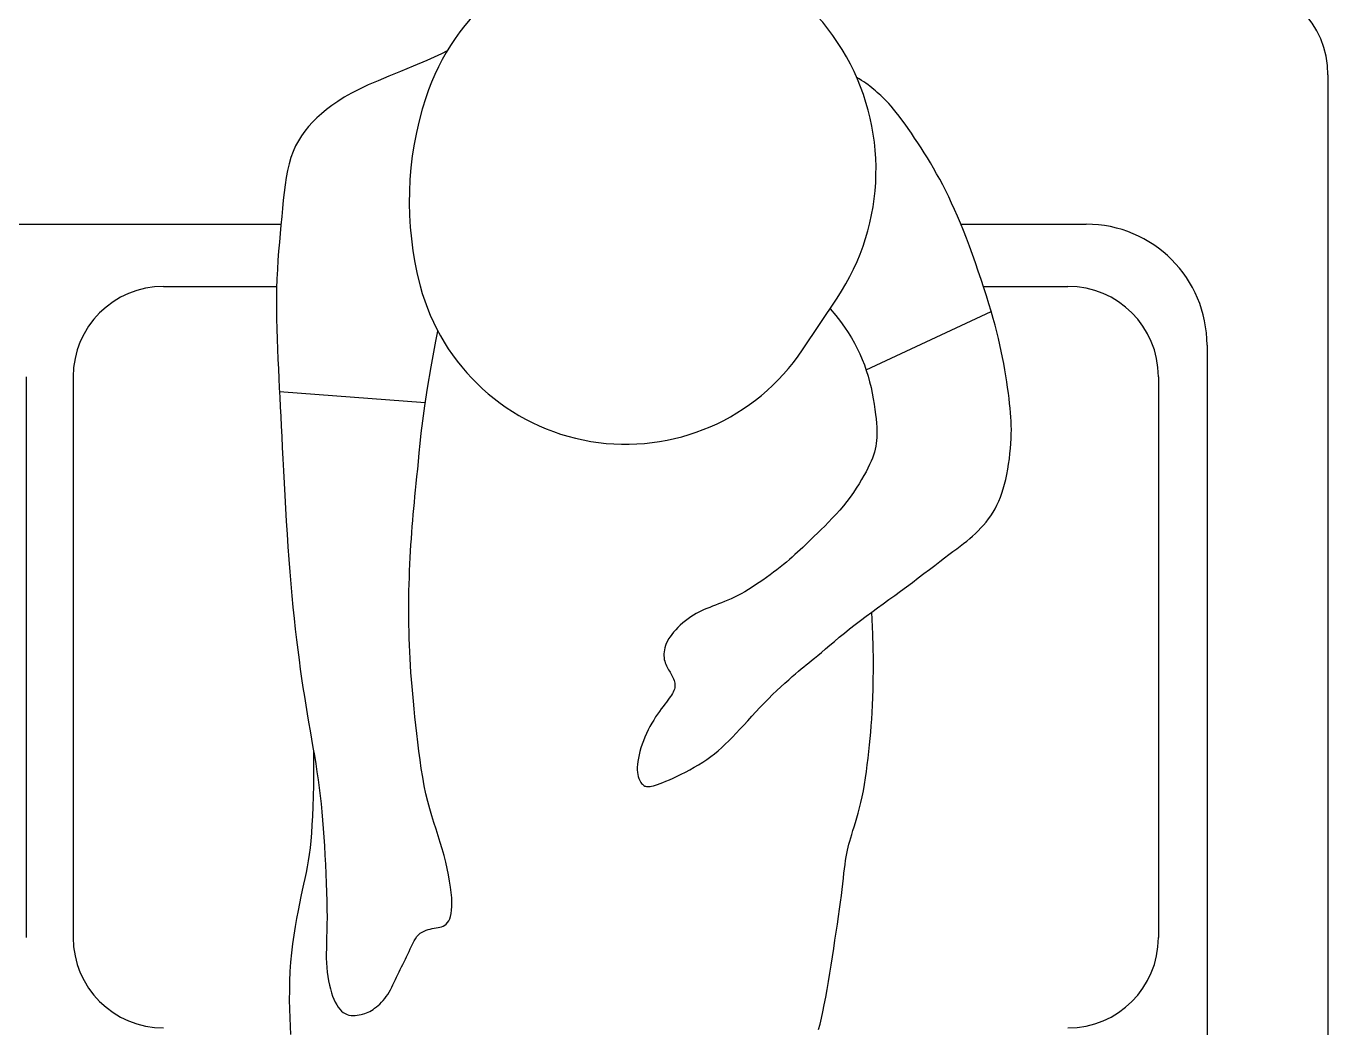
# Model space of a CAD drawing. Header units: inches. Extents: x 105.6 to 147.4, y 37.5 to 62.2.
# Drawn here: x 112.681 to 113.384, y 43.752 to 44.293 of the extents above; entities that cross this region are included whole.
import ezdxf

# ---------------------------------------------------------------- set-up
doc = ezdxf.new("R2010")
doc.units = ezdxf.units.IN
doc.header["$MEASUREMENT"] = 0
doc.layers.add('Gente', color=11, linetype='Continuous')
doc.layers.add('MUEBLES', color=1, linetype='Continuous')

msp = doc.modelspace()

# ---------------------------------------------------------------- linework, layer by layer
at = {"layer": 'Gente'}
for p, q in [((112.89691, 44.27441), (112.88954, 44.27123)), ((112.90484, 44.27802), (112.89691, 44.27441)), ((112.90799, 44.27955), (112.90484, 44.27802)), ((112.88271, 44.2684), (112.87641, 44.26583)), ((112.88954, 44.27123), (112.88271, 44.2684)), ((112.86538, 44.26118), (112.86062, 44.25894)), ((112.87064, 44.26346), (112.86538, 44.26118)), ((112.87641, 44.26583), (112.87064, 44.26346)), ((113.13045, 44.26443), (113.12916, 44.26514)), ((113.13175, 44.26366), (113.13045, 44.26443)), ((113.13297, 44.26287), (113.13175, 44.26366)), ((113.13413, 44.26207), (113.13297, 44.26287)), ((113.13523, 44.26126), (113.13413, 44.26207)), ((113.13629, 44.26044), (113.13523, 44.26126)), ((113.1373, 44.25961), (113.13629, 44.26044)), ((112.85242, 44.2545), (112.8489, 44.25229)), ((112.85631, 44.25672), (112.85242, 44.2545)), ((112.86062, 44.25894), (112.85631, 44.25672)), ((113.13829, 44.25878), (113.1373, 44.25961)), ((113.13926, 44.25794), (113.13829, 44.25878)), ((113.14023, 44.2571), (113.13926, 44.25794)), ((113.14119, 44.25626), (113.14023, 44.2571)), ((113.14216, 44.25539), (113.14119, 44.25626)), ((113.14316, 44.25446), (113.14216, 44.25539)), ((113.1442, 44.25346), (113.14316, 44.25446)), ((113.1453, 44.25235), (113.1442, 44.25346)), ((112.84279, 44.24785), (112.84011, 44.24561)), ((112.8457, 44.25008), (112.84279, 44.24785)), ((112.8489, 44.25229), (112.8457, 44.25008)), ((113.14646, 44.25112), (113.1453, 44.25235)), ((113.14769, 44.24972), (113.14646, 44.25112)), ((113.14902, 44.24814), (113.14769, 44.24972)), ((113.15045, 44.24636), (113.14902, 44.24814)), ((113.15197, 44.24439), (113.15045, 44.24636)), ((112.83314, 44.23869), (112.83113, 44.23626)), ((112.83531, 44.24104), (112.83314, 44.23869)), ((112.83763, 44.24334), (112.83531, 44.24104)), ((112.84011, 44.24561), (112.83763, 44.24334)), ((113.15357, 44.24226), (113.15197, 44.24439)), ((113.15522, 44.23998), (113.15357, 44.24226)), ((113.15692, 44.23759), (113.15522, 44.23998)), ((112.82927, 44.23372), (112.82759, 44.23106)), ((112.83113, 44.23626), (112.82927, 44.23372)), ((113.15865, 44.23509), (113.15692, 44.23759)), ((113.16039, 44.23252), (113.15865, 44.23509)), ((113.16214, 44.2299), (113.16039, 44.23252)), ((112.82473, 44.22525), (112.82356, 44.22206)), ((112.82607, 44.22824), (112.82473, 44.22525)), ((112.82759, 44.23106), (112.82607, 44.22824)), ((113.16387, 44.22725), (113.16214, 44.2299)), ((113.16559, 44.22455), (113.16387, 44.22725)), ((112.82256, 44.21865), (112.82173, 44.21504)), ((112.82356, 44.22206), (112.82256, 44.21865)), ((113.16729, 44.22181), (113.16559, 44.22455)), ((113.16897, 44.21902), (113.16729, 44.22181)), ((113.17065, 44.21617), (113.16897, 44.21902)), ((112.82102, 44.21123), (112.82042, 44.20726)), ((112.82173, 44.21504), (112.82102, 44.21123)), ((113.1723, 44.21325), (113.17065, 44.21617)), ((113.17394, 44.21026), (113.1723, 44.21325)), ((112.82042, 44.20726), (112.8199, 44.20314)), ((113.17557, 44.20718), (113.17394, 44.21026)), ((113.17718, 44.20401), (113.17557, 44.20718)), ((113.17879, 44.20075), (113.17718, 44.20401)), ((112.81944, 44.19889), (112.81902, 44.19452)), ((112.8199, 44.20314), (112.81944, 44.19889)), ((113.18038, 44.19737), (113.17879, 44.20075)), ((113.18197, 44.19386), (113.18038, 44.19737)), ((112.8186, 44.19006), (112.81817, 44.18552)), ((112.81902, 44.19452), (112.8186, 44.19006)), ((113.18356, 44.19022), (113.18197, 44.19386)), ((113.18515, 44.18644), (113.18356, 44.19022)), ((112.81817, 44.18552), (112.81775, 44.1809)), ((113.18675, 44.18249), (113.18515, 44.18644)), ((113.18836, 44.17838), (113.18675, 44.18249)), ((112.81733, 44.1762), (112.81694, 44.1714)), ((112.81775, 44.1809), (112.81733, 44.1762)), ((113.18999, 44.1741), (113.18836, 44.17838)), ((112.81694, 44.1714), (112.81659, 44.16651)), ((113.19161, 44.16968), (113.18999, 44.1741)), ((113.19322, 44.16518), (113.19161, 44.16968)), ((112.81628, 44.16151), (112.81604, 44.1564)), ((112.81659, 44.16651), (112.81628, 44.16151)), ((113.1948, 44.16064), (113.19322, 44.16518)), ((112.81604, 44.1564), (112.81588, 44.15118)), ((113.19634, 44.15611), (113.1948, 44.16064)), ((113.19781, 44.15163), (113.19634, 44.15611)), ((112.81588, 44.15118), (112.8158, 44.14585)), ((113.19921, 44.14725), (113.19781, 44.15163)), ((113.20052, 44.14302), (113.19921, 44.14725)), ((112.8158, 44.14585), (112.81581, 44.14042)), ((112.81581, 44.14042), (112.81587, 44.13495)), ((113.09992, 44.11816), (113.11853, 44.14601)), ((113.11472, 44.14031), (113.11481, 44.14022)), ((113.11481, 44.14022), (113.11785, 44.13665)), ((113.20173, 44.13898), (113.20052, 44.14302)), ((112.81587, 44.13495), (112.816, 44.12944)), ((113.11785, 44.13665), (113.12039, 44.13341)), ((113.12039, 44.13341), (113.12256, 44.1304)), ((113.13418, 44.10734), (113.20177, 44.13884)), ((113.20284, 44.1351), (113.20173, 44.13898)), ((113.20386, 44.13137), (113.20284, 44.1351)), ((112.816, 44.12944), (112.81617, 44.12395)), ((112.90187, 44.12275), (112.90297, 44.12816)), ((113.12256, 44.1304), (113.12447, 44.1275)), ((113.12447, 44.1275), (113.12624, 44.12462)), ((113.2048, 44.12778), (113.20386, 44.13137)), ((113.20566, 44.12425), (113.2048, 44.12778)), ((112.81617, 44.12395), (112.81637, 44.11849)), ((112.89933, 44.109), (112.90187, 44.12275)), ((113.12624, 44.12462), (113.12788, 44.12173)), ((113.12788, 44.12173), (113.1294, 44.11884)), ((113.20646, 44.12081), (113.20566, 44.12425)), ((113.2072, 44.11743), (113.20646, 44.12081)), ((112.81637, 44.11849), (112.8166, 44.11313)), ((112.8166, 44.11313), (112.81684, 44.10782)), ((113.1294, 44.11884), (113.1308, 44.11592)), ((113.1308, 44.11592), (113.13208, 44.11298)), ((113.13208, 44.11298), (113.13326, 44.11002)), ((113.20788, 44.11406), (113.2072, 44.11743)), ((113.20851, 44.11071), (113.20788, 44.11406)), ((112.81684, 44.10782), (112.81708, 44.10266)), ((112.89735, 44.09748), (112.89933, 44.109)), ((113.13326, 44.11002), (113.13432, 44.10702)), ((113.13432, 44.10702), (113.13527, 44.10398)), ((113.20911, 44.10737), (113.20851, 44.11071)), ((113.20965, 44.10408), (113.20911, 44.10737)), ((112.81708, 44.10266), (112.81732, 44.09757)), ((113.13527, 44.10398), (113.13612, 44.10091)), ((113.13612, 44.10091), (113.13686, 44.09781)), ((113.21016, 44.10086), (113.20965, 44.10408)), ((113.21061, 44.09773), (113.21016, 44.10086)), ((112.81732, 44.09757), (112.81757, 44.09251)), ((112.8961, 44.08942), (112.81743, 44.09542)), ((112.81757, 44.09251), (112.81782, 44.0874)), ((112.89586, 44.08787), (112.89735, 44.09748)), ((113.13686, 44.09781), (113.13752, 44.09474)), ((113.13752, 44.09474), (113.13809, 44.09172)), ((113.13809, 44.09172), (113.13857, 44.08878)), ((113.21103, 44.09471), (113.21061, 44.09773)), ((113.21139, 44.09183), (113.21103, 44.09471)), ((113.21172, 44.0891), (113.21139, 44.09183)), ((112.81782, 44.0874), (112.81808, 44.0822)), ((112.89476, 44.07987), (112.89586, 44.08787)), ((113.13857, 44.08878), (113.13898, 44.08596)), ((113.13898, 44.08596), (113.13931, 44.08328)), ((113.21199, 44.08654), (113.21172, 44.0891)), ((113.21222, 44.08413), (113.21199, 44.08654)), ((113.2124, 44.08181), (113.21222, 44.08413)), ((112.81808, 44.0822), (112.81835, 44.07684)), ((112.89396, 44.07318), (112.89476, 44.07987)), ((113.13931, 44.08328), (113.13959, 44.08078)), ((113.13959, 44.08078), (113.1398, 44.07848)), ((113.1398, 44.07848), (113.13994, 44.07637)), ((113.21254, 44.07954), (113.2124, 44.08181)), ((113.21261, 44.07729), (113.21254, 44.07954)), ((113.21264, 44.07502), (113.21261, 44.07729)), ((112.81835, 44.07684), (112.81863, 44.07127)), ((112.81863, 44.07127), (112.81892, 44.06542)), ((112.89336, 44.06748), (112.89396, 44.07318)), ((113.14, 44.07086), (113.13988, 44.06922)), ((113.13994, 44.07637), (113.14003, 44.07441)), ((113.14005, 44.07258), (113.14, 44.07086)), ((113.14003, 44.07441), (113.14005, 44.07258)), ((113.21237, 44.06763), (113.21252, 44.07022)), ((113.21252, 44.07022), (113.21261, 44.07267)), ((113.21261, 44.07267), (113.21264, 44.07502)), ((112.81892, 44.06542), (112.81923, 44.05927)), ((112.89289, 44.06246), (112.89336, 44.06748)), ((113.13867, 44.06292), (113.13814, 44.06131)), ((113.13909, 44.0645), (113.13867, 44.06292)), ((113.13943, 44.06606), (113.13909, 44.0645)), ((113.13969, 44.06763), (113.13943, 44.06606)), ((113.13988, 44.06922), (113.13969, 44.06763)), ((113.21189, 44.06214), (113.21216, 44.06493)), ((113.21216, 44.06493), (113.21237, 44.06763)), ((112.81923, 44.05927), (112.81955, 44.05284)), ((112.89203, 44.05362), (112.89245, 44.05787)), ((112.89245, 44.05787), (112.89289, 44.06246)), ((113.13608, 44.05616), (113.13517, 44.05428)), ((113.13687, 44.05795), (113.13608, 44.05616)), ((113.13757, 44.05966), (113.13687, 44.05795)), ((113.13814, 44.06131), (113.13757, 44.05966)), ((113.21072, 44.05362), (113.21117, 44.05645)), ((113.21117, 44.05645), (113.21156, 44.0593)), ((113.21156, 44.0593), (113.21189, 44.06214)), ((112.81955, 44.05284), (112.81989, 44.04619)), ((112.89126, 44.04593), (112.89164, 44.04966)), ((112.89164, 44.04966), (112.89203, 44.05362)), ((113.13301, 44.0502), (113.13175, 44.04801)), ((113.13415, 44.0523), (113.13301, 44.0502)), ((113.13517, 44.05428), (113.13415, 44.0523)), ((113.20964, 44.04814), (113.21021, 44.05084)), ((113.21021, 44.05084), (113.21072, 44.05362)), ((112.81989, 44.04619), (112.82026, 44.03938)), ((112.89056, 44.039), (112.8909, 44.0424)), ((112.8909, 44.0424), (112.89126, 44.04593)), ((113.12891, 44.0434), (113.12733, 44.04103)), ((113.13039, 44.04573), (113.12891, 44.0434)), ((113.13175, 44.04801), (113.13039, 44.04573)), ((113.20756, 44.04074), (113.20831, 44.04309)), ((113.20831, 44.04309), (113.20901, 44.04556)), ((113.20901, 44.04556), (113.20964, 44.04814)), ((112.82026, 44.03938), (112.82065, 44.03247)), ((112.88993, 44.03246), (112.89024, 44.03571)), ((112.89024, 44.03571), (112.89056, 44.039)), ((113.12387, 44.03626), (113.12199, 44.0339)), ((113.12565, 44.03864), (113.12387, 44.03626)), ((113.12733, 44.04103), (113.12565, 44.03864)), ((113.20489, 44.03426), (113.20585, 44.03633)), ((113.20585, 44.03633), (113.20674, 44.03848)), ((113.20674, 44.03848), (113.20756, 44.04074)), ((112.82065, 44.03247), (112.82106, 44.02551)), ((112.88936, 44.02597), (112.88964, 44.02922)), ((112.88964, 44.02922), (112.88993, 44.03246)), ((113.11801, 44.02932), (113.11596, 44.02713)), ((113.12003, 44.03159), (113.11801, 44.02932)), ((113.12199, 44.0339), (113.12003, 44.03159)), ((113.20034, 44.02681), (113.20158, 44.02856)), ((113.20158, 44.02856), (113.20276, 44.03038)), ((113.20276, 44.03038), (113.20386, 44.03228)), ((113.20386, 44.03228), (113.20489, 44.03426)), ((112.82106, 44.02551), (112.82149, 44.01855)), ((112.88885, 44.01942), (112.8891, 44.02271)), ((112.8891, 44.02271), (112.88936, 44.02597)), ((113.10987, 44.02101), (113.10796, 44.01916)), ((113.11186, 44.02296), (113.10987, 44.02101)), ((113.1139, 44.025), (113.11186, 44.02296)), ((113.11596, 44.02713), (113.1139, 44.025)), ((113.19478, 44.02044), (113.19624, 44.02194)), ((113.19624, 44.02194), (113.19766, 44.0235)), ((113.19766, 44.0235), (113.19903, 44.02512)), ((113.19903, 44.02512), (113.20034, 44.02681)), ((112.82149, 44.01855), (112.82196, 44.01166)), ((112.8884, 44.01275), (112.88862, 44.01611)), ((112.88862, 44.01611), (112.88885, 44.01942)), ((113.10292, 44.01428), (113.10143, 44.01284)), ((113.10448, 44.0158), (113.10292, 44.01428)), ((113.10616, 44.01742), (113.10448, 44.0158)), ((113.10796, 44.01916), (113.10616, 44.01742)), ((113.18682, 44.01353), (113.18852, 44.01488)), ((113.18852, 44.01488), (113.19015, 44.01622)), ((113.19015, 44.01622), (113.19173, 44.01758)), ((113.19173, 44.01758), (113.19327, 44.01899)), ((113.19327, 44.01899), (113.19478, 44.02044)), ((112.82196, 44.01166), (112.82245, 44.00488)), ((112.88801, 44.0059), (112.8882, 44.00935)), ((112.8882, 44.00935), (112.8884, 44.01275)), ((113.09579, 44.00753), (113.09433, 44.00622)), ((113.09721, 44.00883), (113.09579, 44.00753)), ((113.0986, 44.01013), (113.09721, 44.00883)), ((113.1, 44.01146), (113.0986, 44.01013)), ((113.10143, 44.01284), (113.1, 44.01146)), ((113.17653, 44.00574), (113.1789, 44.00752)), ((113.1789, 44.00752), (113.18109, 44.00917)), ((113.18109, 44.00917), (113.18312, 44.0107)), ((113.18312, 44.0107), (113.18503, 44.01214)), ((113.18503, 44.01214), (113.18682, 44.01353)), ((112.82245, 44.00488), (112.82297, 43.99823)), ((112.88768, 43.99883), (112.88784, 44.00239)), ((112.88784, 44.00239), (112.88801, 44.0059)), ((113.08779, 44.00076), (113.08601, 43.99936)), ((113.08951, 44.00215), (113.08779, 44.00076)), ((113.09118, 44.00353), (113.08951, 44.00215)), ((113.09279, 44.00489), (113.09118, 44.00353)), ((113.09433, 44.00622), (113.09279, 44.00489)), ((113.1684, 43.99954), (113.17126, 44.00173)), ((113.17126, 44.00173), (113.17398, 44.0038)), ((113.17398, 44.0038), (113.17653, 44.00574)), ((112.82297, 43.99823), (112.82353, 43.99172)), ((112.88743, 43.9916), (112.88755, 43.99523)), ((112.88755, 43.99523), (112.88768, 43.99883)), ((113.07848, 43.99381), (113.07652, 43.99246)), ((113.08041, 43.99518), (113.07848, 43.99381)), ((113.08231, 43.99657), (113.08041, 43.99518)), ((113.08418, 43.99797), (113.08231, 43.99657)), ((113.08601, 43.99936), (113.08418, 43.99797)), ((113.15921, 43.99256), (113.16235, 43.99493)), ((113.16235, 43.99493), (113.16541, 43.99726)), ((113.16541, 43.99726), (113.1684, 43.99954)), ((112.82353, 43.99172), (112.8241, 43.98536)), ((112.88727, 43.98428), (112.88734, 43.98795)), ((112.88734, 43.98795), (112.88743, 43.9916)), ((113.06678, 43.98643), (113.0649, 43.98542)), ((113.06869, 43.98751), (113.06678, 43.98643)), ((113.07064, 43.98867), (113.06869, 43.98751)), ((113.07259, 43.98988), (113.07064, 43.98867)), ((113.07456, 43.99115), (113.07259, 43.98988)), ((113.07652, 43.99246), (113.07456, 43.99115)), ((113.14969, 43.9855), (113.15286, 43.98782)), ((113.15286, 43.98782), (113.15604, 43.99018)), ((113.15604, 43.99018), (113.15921, 43.99256)), ((112.8241, 43.98536), (112.82469, 43.97916)), ((112.82469, 43.97916), (112.82531, 43.97312)), ((112.88721, 43.97694), (112.88723, 43.98061)), ((112.88723, 43.98061), (112.88727, 43.98428)), ((113.04976, 43.97906), (113.04824, 43.97845)), ((113.0513, 43.97966), (113.04976, 43.97906)), ((113.05288, 43.98026), (113.0513, 43.97966)), ((113.05448, 43.98088), (113.05288, 43.98026)), ((113.05612, 43.98151), (113.05448, 43.98088)), ((113.0578, 43.98218), (113.05612, 43.98151)), ((113.05951, 43.9829), (113.0578, 43.98218)), ((113.06127, 43.98367), (113.05951, 43.9829)), ((113.06306, 43.98451), (113.06127, 43.98367)), ((113.0649, 43.98542), (113.06306, 43.98451)), ((113.13723, 43.97649), (113.14031, 43.97872)), ((113.14031, 43.97872), (113.14341, 43.98096)), ((113.14341, 43.98096), (113.14654, 43.98322)), ((113.14654, 43.98322), (113.14969, 43.9855)), ((112.82531, 43.97312), (112.82595, 43.96726)), ((112.88723, 43.97329), (112.88721, 43.97694)), ((112.88727, 43.96964), (112.88723, 43.97329)), ((113.03661, 43.97182), (113.03522, 43.97068)), ((113.03803, 43.9729), (113.03661, 43.97182)), ((113.03947, 43.9739), (113.03803, 43.9729)), ((113.04091, 43.97482), (113.03947, 43.9739)), ((113.04235, 43.97566), (113.04091, 43.97482)), ((113.0438, 43.97643), (113.04235, 43.97566)), ((113.04527, 43.97714), (113.0438, 43.97643)), ((113.04674, 43.97781), (113.04527, 43.97714)), ((113.04824, 43.97845), (113.04674, 43.97781)), ((113.12823, 43.96974), (113.13119, 43.97201)), ((113.13119, 43.97201), (113.13419, 43.97426)), ((113.13419, 43.97426), (113.13723, 43.97649)), ((113.13749, 43.97242), (113.13726, 43.97651)), ((113.13782, 43.96465), (113.13749, 43.97242)), ((112.82595, 43.96726), (112.8266, 43.96158)), ((112.88735, 43.966), (112.88727, 43.96964)), ((112.88745, 43.96236), (112.88735, 43.966)), ((113.02923, 43.96446), (113.02833, 43.96321)), ((113.03025, 43.96573), (113.02923, 43.96446)), ((113.03137, 43.96699), (113.03025, 43.96573)), ((113.03258, 43.96825), (113.03137, 43.96699)), ((113.03387, 43.96948), (113.03258, 43.96825)), ((113.03522, 43.97068), (113.03387, 43.96948)), ((113.11972, 43.9629), (113.12247, 43.96518)), ((113.12247, 43.96518), (113.12532, 43.96745)), ((113.12532, 43.96745), (113.12823, 43.96974)), ((113.13803, 43.95757), (113.13782, 43.96465)), ((112.8266, 43.96158), (112.82726, 43.9561)), ((112.88759, 43.95871), (112.88745, 43.96236)), ((112.88775, 43.95505), (112.88759, 43.95871)), ((113.02585, 43.95839), (113.0255, 43.95724)), ((113.02631, 43.95956), (113.02585, 43.95839)), ((113.02687, 43.96076), (113.02631, 43.95956)), ((113.02755, 43.96197), (113.02687, 43.96076)), ((113.02833, 43.96321), (113.02755, 43.96197)), ((113.11222, 43.9566), (113.11457, 43.95859)), ((113.11457, 43.95859), (113.11708, 43.9607)), ((113.11708, 43.9607), (113.11972, 43.9629)), ((113.13813, 43.95112), (113.13803, 43.95757)), ((112.82726, 43.9561), (112.82795, 43.95079)), ((112.82795, 43.95079), (112.82864, 43.94564)), ((112.88795, 43.95137), (112.88775, 43.95505)), ((112.88817, 43.94766), (112.88795, 43.95137)), ((113.02507, 43.95502), (113.025, 43.95396)), ((113.025, 43.95396), (113.025, 43.95293)), ((113.025, 43.95293), (113.02508, 43.95193)), ((113.02524, 43.95612), (113.02507, 43.95502)), ((113.02508, 43.95193), (113.02523, 43.95096)), ((113.02523, 43.95096), (113.02544, 43.95004)), ((113.0255, 43.95724), (113.02524, 43.95612)), ((113.10474, 43.95034), (113.10632, 43.95164)), ((113.10632, 43.95164), (113.10808, 43.9531)), ((113.10808, 43.9531), (113.11005, 43.95476)), ((113.11005, 43.95476), (113.11222, 43.9566)), ((113.13814, 43.94523), (113.13813, 43.95112)), ((112.82864, 43.94564), (112.82936, 43.94062)), ((112.8884, 43.94392), (112.88817, 43.94766)), ((112.88871, 43.94014), (112.8884, 43.94392)), ((113.02544, 43.95004), (113.0257, 43.94915)), ((113.0257, 43.94915), (113.02601, 43.9483)), ((113.02601, 43.9483), (113.02635, 43.9475)), ((113.02635, 43.9475), (113.02673, 43.94674)), ((113.02673, 43.94674), (113.02712, 43.94602)), ((113.02712, 43.94602), (113.02753, 43.94532)), ((113.02753, 43.94532), (113.02795, 43.94464)), ((113.02795, 43.94464), (113.02837, 43.94397)), ((113.02837, 43.94397), (113.02878, 43.94329)), ((113.09608, 43.94318), (113.09768, 43.94454)), ((113.09768, 43.94454), (113.09915, 43.94577)), ((113.09915, 43.94577), (113.10054, 43.94691)), ((113.10054, 43.94691), (113.1019, 43.94802)), ((113.1019, 43.94802), (113.10329, 43.94915)), ((113.10329, 43.94915), (113.10474, 43.95034)), ((113.13809, 43.93986), (113.13814, 43.94523)), ((112.82936, 43.94062), (112.83008, 43.93573)), ((112.88903, 43.93629), (112.88871, 43.94014)), ((113.02878, 43.94329), (113.02918, 43.94261)), ((113.02918, 43.94261), (113.02955, 43.9419)), ((113.02955, 43.9419), (113.02989, 43.94117)), ((113.02989, 43.94117), (113.0302, 43.94041)), ((113.0302, 43.94041), (113.03046, 43.93963)), ((113.03046, 43.93963), (113.03067, 43.93884)), ((113.03067, 43.93884), (113.03082, 43.93804)), ((113.03082, 43.93804), (113.0309, 43.93724)), ((113.03091, 43.93645), (113.03083, 43.93566)), ((113.0309, 43.93724), (113.03091, 43.93645)), ((113.08821, 43.93616), (113.09035, 43.93813)), ((113.09035, 43.93813), (113.0924, 43.93997)), ((113.0924, 43.93997), (113.09432, 43.94165)), ((113.09432, 43.94165), (113.09608, 43.94318)), ((113.13799, 43.93494), (113.13809, 43.93986)), ((112.83008, 43.93573), (112.83083, 43.93094)), ((112.83083, 43.93094), (112.83158, 43.92623)), ((112.88937, 43.93236), (112.88903, 43.93629)), ((112.88974, 43.92834), (112.88937, 43.93236)), ((113.02789, 43.92993), (113.02715, 43.92894)), ((113.02856, 43.93085), (113.02789, 43.92993)), ((113.02915, 43.93171), (113.02856, 43.93085)), ((113.02965, 43.93254), (113.02915, 43.93171)), ((113.03008, 43.93334), (113.02965, 43.93254)), ((113.03041, 43.93412), (113.03008, 43.93334)), ((113.03067, 43.93489), (113.03041, 43.93412)), ((113.03083, 43.93566), (113.03067, 43.93489)), ((113.07913, 43.92734), (113.08142, 43.92966)), ((113.08142, 43.92966), (113.08371, 43.93191)), ((113.08371, 43.93191), (113.08599, 43.93408)), ((113.08599, 43.93408), (113.08821, 43.93616)), ((113.13769, 43.92624), (113.13785, 43.93042)), ((113.13785, 43.93042), (113.13799, 43.93494)), ((112.83158, 43.92623), (112.83235, 43.92158)), ((112.89015, 43.92419), (112.88974, 43.92834)), ((112.89058, 43.91992), (112.89015, 43.92419)), ((113.02255, 43.92287), (113.02153, 43.9214)), ((113.02355, 43.92424), (113.02255, 43.92287)), ((113.02453, 43.92554), (113.02355, 43.92424)), ((113.02546, 43.92675), (113.02453, 43.92554)), ((113.02634, 43.92788), (113.02546, 43.92675)), ((113.02715, 43.92894), (113.02634, 43.92788)), ((113.07244, 43.92021), (113.07463, 43.9226)), ((113.07463, 43.9226), (113.07687, 43.92498)), ((113.07687, 43.92498), (113.07913, 43.92734)), ((113.13727, 43.91863), (113.13749, 43.92233)), ((113.13749, 43.92233), (113.13769, 43.92624)), ((112.83235, 43.92158), (112.83314, 43.91698)), ((112.83314, 43.91698), (112.83393, 43.91243)), ((112.89105, 43.9155), (112.89058, 43.91992)), ((112.89154, 43.91093), (112.89105, 43.9155)), ((113.01847, 43.9165), (113.01748, 43.9147)), ((113.01948, 43.91822), (113.01847, 43.9165)), ((113.0205, 43.91986), (113.01948, 43.91822)), ((113.02153, 43.9214), (113.0205, 43.91986)), ((113.06606, 43.91324), (113.06815, 43.91551)), ((113.06815, 43.91551), (113.07027, 43.91784)), ((113.07027, 43.91784), (113.07244, 43.92021)), ((113.13701, 43.91509), (113.13727, 43.91863)), ((112.83393, 43.91243), (112.83472, 43.90792)), ((112.89208, 43.90624), (112.89154, 43.91093)), ((113.01476, 43.90901), (113.01397, 43.90706)), ((113.01562, 43.91094), (113.01476, 43.90901)), ((113.01653, 43.91284), (113.01562, 43.91094)), ((113.01748, 43.9147), (113.01653, 43.91284)), ((113.06006, 43.90696), (113.06202, 43.90894)), ((113.06202, 43.90894), (113.06402, 43.91104)), ((113.06402, 43.91104), (113.06606, 43.91324)), ((113.13607, 43.90478), (113.13641, 43.90823)), ((113.13641, 43.90823), (113.13673, 43.91164)), ((113.13673, 43.91164), (113.13701, 43.91509)), ((112.83472, 43.90792), (112.83549, 43.90344)), ((112.83549, 43.90344), (112.83625, 43.899)), ((112.83578, 43.90175), (112.83584, 43.89646)), ((112.89266, 43.90148), (112.89208, 43.90624)), ((112.89329, 43.8967), (112.89266, 43.90148)), ((113.01204, 43.90128), (113.01158, 43.89942)), ((113.0126, 43.90318), (113.01204, 43.90128)), ((113.01324, 43.90511), (113.0126, 43.90318)), ((113.01397, 43.90706), (113.01324, 43.90511)), ((113.05229, 43.90001), (113.05426, 43.90162)), ((113.05426, 43.90162), (113.0562, 43.90331)), ((113.0562, 43.90331), (113.05812, 43.90509)), ((113.05812, 43.90509), (113.06006, 43.90696)), ((113.13529, 43.89768), (113.13569, 43.90126)), ((113.13569, 43.90126), (113.13607, 43.90478)), ((112.83584, 43.89646), (112.83581, 43.88941)), ((112.83625, 43.899), (112.83696, 43.8946)), ((112.83696, 43.8946), (112.83764, 43.89024)), ((112.89398, 43.89196), (112.89329, 43.8967)), ((113.01073, 43.89423), (113.0106, 43.89268)), ((113.01092, 43.89588), (113.01073, 43.89423)), ((113.01121, 43.89762), (113.01092, 43.89588)), ((113.01158, 43.89942), (113.01121, 43.89762)), ((113.04376, 43.89408), (113.04603, 43.8955)), ((113.04603, 43.8955), (113.04819, 43.89696)), ((113.04819, 43.89696), (113.05028, 43.89846)), ((113.05028, 43.89846), (113.05229, 43.90001)), ((113.13484, 43.89408), (113.13529, 43.89768)), ((112.83581, 43.88941), (112.83571, 43.88294)), ((112.83764, 43.89024), (112.83827, 43.8859)), ((112.89474, 43.88729), (112.89398, 43.89196)), ((112.89557, 43.88275), (112.89474, 43.88729)), ((113.0106, 43.89268), (113.0106, 43.89123)), ((113.0106, 43.89123), (113.01068, 43.8899)), ((113.01068, 43.8899), (113.01084, 43.88871)), ((113.01084, 43.88871), (113.01108, 43.88764)), ((113.01108, 43.88764), (113.01139, 43.8867)), ((113.02996, 43.8868), (113.0321, 43.88781)), ((113.0321, 43.88781), (113.03436, 43.88891)), ((113.03436, 43.88891), (113.03669, 43.89012)), ((113.03669, 43.89012), (113.03905, 43.89137)), ((113.03905, 43.89137), (113.04143, 43.8927)), ((113.04143, 43.8927), (113.04376, 43.89408)), ((113.13386, 43.88692), (113.13437, 43.89048)), ((113.13437, 43.89048), (113.13484, 43.89408)), ((112.83571, 43.88294), (112.83558, 43.87696)), ((112.83827, 43.8859), (112.83884, 43.88159)), ((112.83884, 43.88159), (112.83936, 43.87729)), ((112.89649, 43.87838), (112.89557, 43.88275)), ((113.01139, 43.8867), (113.01174, 43.88586)), ((113.01174, 43.88586), (113.01213, 43.88513)), ((113.01213, 43.88513), (113.01255, 43.8845)), ((113.01255, 43.8845), (113.01297, 43.88396)), ((113.01297, 43.88396), (113.0134, 43.8835)), ((113.0134, 43.8835), (113.01381, 43.88312)), ((113.01381, 43.88312), (113.01423, 43.88281)), ((113.01423, 43.88281), (113.01466, 43.88257)), ((113.01466, 43.88257), (113.01512, 43.8824)), ((113.01512, 43.8824), (113.01562, 43.8823)), ((113.01562, 43.8823), (113.01619, 43.88226)), ((113.01619, 43.88226), (113.01683, 43.88229)), ((113.01683, 43.88229), (113.01756, 43.88238)), ((113.01756, 43.88238), (113.01839, 43.88253)), ((113.01839, 43.88253), (113.01934, 43.88275)), ((113.01934, 43.88275), (113.02041, 43.88305)), ((113.02041, 43.88305), (113.02161, 43.88342)), ((113.02161, 43.88342), (113.02296, 43.88389)), ((113.02296, 43.88389), (113.02446, 43.88445)), ((113.02446, 43.88445), (113.02612, 43.88512)), ((113.02612, 43.88512), (113.02795, 43.8859)), ((113.02795, 43.8859), (113.02996, 43.8868)), ((113.13271, 43.88004), (113.1333, 43.88343)), ((113.1333, 43.88343), (113.13386, 43.88692)), ((112.83558, 43.87696), (112.83541, 43.87142)), ((112.83936, 43.87729), (112.83983, 43.87297)), ((112.89749, 43.87423), (112.89649, 43.87838)), ((112.89856, 43.87027), (112.89749, 43.87423)), ((113.13068, 43.87075), (113.13139, 43.87368)), ((113.13139, 43.87368), (113.13207, 43.87678)), ((113.13207, 43.87678), (113.13271, 43.88004)), ((112.8352, 43.86629), (112.83493, 43.86153)), ((112.83541, 43.87142), (112.8352, 43.86629)), ((112.83983, 43.87297), (112.84025, 43.8686)), ((112.84025, 43.8686), (112.84064, 43.86417)), ((112.89968, 43.86646), (112.89856, 43.87027)), ((112.90083, 43.86278), (112.89968, 43.86646)), ((113.12921, 43.86536), (113.12995, 43.86798)), ((113.12995, 43.86798), (113.13068, 43.87075)), ((112.83493, 43.86153), (112.83466, 43.85712)), ((112.84064, 43.86417), (112.84099, 43.85964)), ((112.84099, 43.85964), (112.84132, 43.855)), ((112.90198, 43.85919), (112.90083, 43.86278)), ((112.90312, 43.85566), (112.90198, 43.85919)), ((113.1271, 43.85846), (113.12777, 43.86061)), ((113.12777, 43.86061), (113.12848, 43.86291)), ((113.12848, 43.86291), (113.12921, 43.86536)), ((112.83432, 43.85301), (112.83392, 43.84917)), ((112.83466, 43.85712), (112.83432, 43.85301)), ((112.84132, 43.855), (112.84163, 43.85022)), ((112.90423, 43.85214), (112.90312, 43.85566)), ((112.90528, 43.84862), (112.90423, 43.85214)), ((113.12492, 43.85119), (113.12538, 43.85287)), ((113.12538, 43.85287), (113.1259, 43.85461)), ((113.1259, 43.85461), (113.12647, 43.85646)), ((113.12647, 43.85646), (113.1271, 43.85846)), ((112.83347, 43.84558), (112.83296, 43.8422)), ((112.83392, 43.84917), (112.83347, 43.84558)), ((112.84163, 43.85022), (112.84192, 43.84529)), ((112.84192, 43.84529), (112.84219, 43.84026)), ((112.90626, 43.84507), (112.90528, 43.84862)), ((112.90716, 43.84151), (112.90626, 43.84507)), ((113.12342, 43.84434), (113.12375, 43.84616)), ((113.12375, 43.84616), (113.1241, 43.84788)), ((113.1241, 43.84788), (113.12449, 43.84954)), ((113.12449, 43.84954), (113.12492, 43.85119)), ((112.8324, 43.83896), (112.83179, 43.83581)), ((112.83296, 43.8422), (112.8324, 43.83896)), ((112.84219, 43.84026), (112.84244, 43.8352)), ((112.90797, 43.83798), (112.90716, 43.84151)), ((112.90868, 43.83452), (112.90797, 43.83798)), ((113.12224, 43.83543), (113.12253, 43.83793)), ((113.12253, 43.83793), (113.12282, 43.84025)), ((113.12282, 43.84025), (113.12311, 43.84238)), ((113.12311, 43.84238), (113.12342, 43.84434)), ((112.83113, 43.83268), (112.83044, 43.82952)), ((112.83179, 43.83581), (112.83113, 43.83268)), ((112.84244, 43.8352), (112.84265, 43.83016)), ((112.90929, 43.83118), (112.90868, 43.83452)), ((112.90978, 43.82799), (112.90929, 43.83118)), ((113.1216, 43.82981), (113.12193, 43.83272)), ((113.12193, 43.83272), (113.12224, 43.83543)), ((112.82972, 43.82625), (112.82897, 43.82283)), ((112.83044, 43.82952), (112.82972, 43.82625)), ((112.84265, 43.83016), (112.84282, 43.82523)), ((112.84282, 43.82523), (112.84296, 43.82046)), ((112.91016, 43.82499), (112.90978, 43.82799)), ((112.9104, 43.82222), (112.91016, 43.82499)), ((113.12085, 43.82337), (113.12125, 43.8267)), ((113.12125, 43.8267), (113.1216, 43.82981)), ((112.8282, 43.81918), (112.82741, 43.81527)), ((112.82897, 43.82283), (112.8282, 43.81918)), ((112.84296, 43.82046), (112.84304, 43.81591)), ((112.91037, 43.81547), (112.9105, 43.81747)), ((112.91052, 43.81971), (112.9104, 43.82222)), ((112.9105, 43.81747), (112.91052, 43.81971)), ((113.11988, 43.81605), (113.12039, 43.81982)), ((113.12039, 43.81982), (113.12085, 43.82337)), ((112.82663, 43.81109), (112.82587, 43.80669)), ((112.82741, 43.81527), (112.82663, 43.81109)), ((112.84304, 43.81591), (112.84307, 43.81166)), ((112.84307, 43.81166), (112.84304, 43.80776)), ((112.90878, 43.80972), (112.90932, 43.81084)), ((112.90932, 43.81084), (112.90977, 43.81216)), ((112.90977, 43.81216), (112.91012, 43.8137)), ((112.91012, 43.8137), (112.91037, 43.81547)), ((113.11872, 43.80797), (113.11932, 43.81209)), ((113.11932, 43.81209), (113.11988, 43.81605)), ((112.82587, 43.80669), (112.82516, 43.8021)), ((112.84297, 43.80417), (112.84288, 43.80086)), ((112.84304, 43.80776), (112.84297, 43.80417)), ((112.89249, 43.80222), (112.89342, 43.80304)), ((112.89342, 43.80304), (112.89442, 43.80372)), ((112.89442, 43.80372), (112.89547, 43.80426)), ((112.89547, 43.80426), (112.89655, 43.8047)), ((112.89655, 43.8047), (112.89765, 43.80505)), ((112.89765, 43.80505), (112.89876, 43.80533)), ((112.89876, 43.80533), (112.89987, 43.80555)), ((112.89987, 43.80555), (112.90097, 43.80574)), ((112.90097, 43.80574), (112.90203, 43.80592)), ((112.90203, 43.80592), (112.90306, 43.8061)), ((112.90306, 43.8061), (112.90404, 43.80632)), ((112.90404, 43.80632), (112.90498, 43.8066)), ((112.90498, 43.8066), (112.90587, 43.80696)), ((112.90587, 43.80696), (112.9067, 43.80743)), ((112.9067, 43.80743), (112.90747, 43.80803)), ((112.90747, 43.80803), (112.90816, 43.80878)), ((112.90816, 43.80878), (112.90878, 43.80972)), ((113.1174, 43.79934), (113.11808, 43.8037)), ((113.11808, 43.8037), (113.11872, 43.80797)), ((112.8245, 43.79735), (112.82392, 43.79245)), ((112.82516, 43.8021), (112.8245, 43.79735)), ((112.84279, 43.79778), (112.84271, 43.7949)), ((112.84288, 43.80086), (112.84279, 43.79778)), ((112.88804, 43.79473), (112.88869, 43.79617)), ((112.88869, 43.79617), (112.88937, 43.79756)), ((112.88937, 43.79756), (112.89008, 43.79889)), ((112.89008, 43.79889), (112.89082, 43.80013)), ((112.89082, 43.80013), (112.89162, 43.80124)), ((112.89162, 43.80124), (112.89249, 43.80222)), ((113.11671, 43.79489), (113.1174, 43.79934)), ((112.82392, 43.79245), (112.82344, 43.78745)), ((112.84271, 43.7949), (112.84266, 43.79218)), ((112.84266, 43.79218), (112.84267, 43.78956)), ((112.84267, 43.78956), (112.84275, 43.78702)), ((112.8847, 43.78761), (112.88539, 43.789)), ((112.88539, 43.789), (112.88606, 43.7904)), ((112.88606, 43.7904), (112.88673, 43.79182)), ((112.88673, 43.79182), (112.88739, 43.79327)), ((112.88739, 43.79327), (112.88804, 43.79473)), ((113.11528, 43.7859), (113.11599, 43.79041)), ((113.11599, 43.79041), (113.11671, 43.79489)), ((112.82308, 43.78238), (112.82284, 43.77727)), ((112.82344, 43.78745), (112.82308, 43.78238)), ((112.84275, 43.78702), (112.84291, 43.78452)), ((112.84291, 43.78452), (112.84316, 43.78206)), ((112.84316, 43.78206), (112.84349, 43.77967)), ((112.88127, 43.78078), (112.88196, 43.78216)), ((112.88196, 43.78216), (112.88264, 43.78352)), ((112.88264, 43.78352), (112.88332, 43.78488)), ((112.88332, 43.78488), (112.88401, 43.78624)), ((112.88401, 43.78624), (112.8847, 43.78761)), ((113.11456, 43.78142), (113.11528, 43.7859)), ((112.82284, 43.77727), (112.82273, 43.77216)), ((112.84349, 43.77967), (112.84389, 43.77734)), ((112.84389, 43.77734), (112.84436, 43.77511)), ((112.84436, 43.77511), (112.84489, 43.77298)), ((112.87803, 43.77389), (112.8787, 43.77524)), ((112.8787, 43.77524), (112.87935, 43.77662)), ((112.87935, 43.77662), (112.87999, 43.77801)), ((112.87999, 43.77801), (112.88064, 43.7794)), ((112.88064, 43.7794), (112.88127, 43.78078)), ((113.11311, 43.77266), (113.11383, 43.77699)), ((113.11383, 43.77699), (113.11456, 43.78142)), ((112.82273, 43.77216), (112.82272, 43.7671)), ((112.84489, 43.77298), (112.84547, 43.77097)), ((112.84547, 43.77097), (112.84611, 43.7691)), ((112.84611, 43.7691), (112.84679, 43.76738)), ((112.87335, 43.76674), (112.87422, 43.76779)), ((112.87422, 43.76779), (112.87506, 43.76889)), ((112.87506, 43.76889), (112.87586, 43.77006)), ((112.87586, 43.77006), (112.87662, 43.77129)), ((112.87662, 43.77129), (112.87731, 43.77257)), ((112.87731, 43.77257), (112.87803, 43.77389)), ((113.11164, 43.76445), (113.11238, 43.76846)), ((113.11238, 43.76846), (113.11311, 43.77266)), ((112.82272, 43.7671), (112.8228, 43.76214)), ((112.8228, 43.76214), (112.82295, 43.75734)), ((112.84679, 43.76738), (112.84752, 43.76581)), ((112.84752, 43.76581), (112.84829, 43.76439)), ((112.84829, 43.76439), (112.84911, 43.76312)), ((112.84911, 43.76312), (112.84997, 43.76202)), ((112.84997, 43.76202), (112.85087, 43.76107)), ((112.85087, 43.76107), (112.85183, 43.76028)), ((112.86526, 43.76044), (112.86615, 43.76087)), ((112.86615, 43.76087), (112.86704, 43.76137)), ((112.86704, 43.76137), (112.86793, 43.76192)), ((112.86793, 43.76192), (112.8688, 43.76254)), ((112.8688, 43.76254), (112.86972, 43.76324)), ((112.86972, 43.76324), (112.87064, 43.76401)), ((112.87064, 43.76401), (112.87155, 43.76485)), ((112.87155, 43.76485), (112.87246, 43.76576)), ((112.87246, 43.76576), (112.87335, 43.76674)), ((113.11013, 43.75713), (113.11089, 43.76066)), ((113.11089, 43.76066), (113.11164, 43.76445)), ((112.82295, 43.75734), (112.82317, 43.75273)), ((112.85183, 43.76028), (112.85283, 43.75966)), ((112.85283, 43.75966), (112.85387, 43.7592)), ((112.85387, 43.7592), (112.85494, 43.75889)), ((112.85494, 43.75889), (112.85604, 43.75871)), ((112.85604, 43.75871), (112.85714, 43.75864)), ((112.85714, 43.75864), (112.85825, 43.75867)), ((112.85825, 43.75867), (112.85935, 43.75879)), ((112.85935, 43.75879), (112.86042, 43.75896)), ((112.86042, 43.75896), (112.86146, 43.75918)), ((112.86146, 43.75918), (112.86226, 43.75944)), ((112.86226, 43.75944), (112.86342, 43.75973)), ((112.86342, 43.75973), (112.86435, 43.76006)), ((112.86435, 43.76006), (112.86526, 43.76044)), ((113.10857, 43.75101), (113.10936, 43.7539)), ((113.10936, 43.7539), (113.11013, 43.75713)), ((112.82317, 43.75273), (112.82343, 43.74837))]:
    msp.add_line(p, q, dxfattribs=at)
for centre, radius, start, end in [((113.01486, 44.2153), 0.1247, 326.2448, 161.8104), ((113.06645, 44.19835), 0.179, 161.8104, 194.7837), ((113.00443, 44.18198), 0.11485, 194.7837, 326.2448)]:
    msp.add_arc(centre, radius, start, end, dxfattribs=at)
at = {"layer": 'MUEBLES'}
for p, q in [((113.38362, 44.26655), (113.38362, 43.92246)), ((112.12573, 44.18597), (112.81822, 44.18597)), ((113.18534, 44.18597), (113.25304, 44.18597)), ((112.75482, 44.15239), (112.81592, 44.15239)), ((113.19756, 44.15239), (113.24322, 44.15239)), ((113.31833, 44.12068), (113.31833, 43.92246)), ((112.68053, 44.10355), (112.68053, 43.92246)), ((112.70598, 44.10355), (112.70598, 43.92246)), ((113.29206, 44.10355), (113.29206, 43.92246)), ((112.68053, 43.92246), (112.68053, 43.80075)), ((112.70598, 43.92246), (112.70598, 43.80075)), ((113.29206, 43.92246), (113.29206, 43.80075)), ((113.31833, 43.92246), (113.31833, 43.71867)), ((113.38362, 43.92246), (113.38362, 43.71867))]:
    msp.add_line(p, q, dxfattribs=at)
for centre, radius, start, end in [((113.33362, 44.26655), 0.05, 0, 90), ((113.25304, 44.12068), 0.06529, 0, 90), ((112.75482, 44.10355), 0.04884, 90, 180), ((113.24322, 44.10355), 0.04884, 0, 90), ((112.75482, 43.80075), 0.04884, 180, 270), ((113.24322, 43.80075), 0.04884, 270, 0)]:
    msp.add_arc(centre, radius, start, end, dxfattribs=at)

doc.saveas('drawing.dxf')
